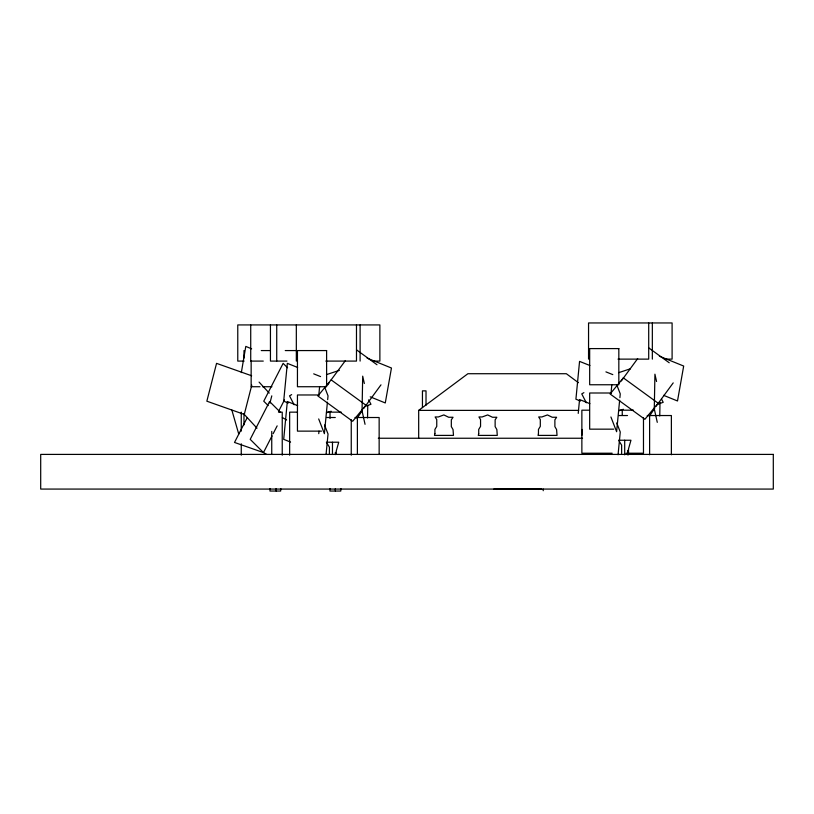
<?xml version="1.0" encoding="UTF-8"?>
<svg xmlns="http://www.w3.org/2000/svg" width="814" height="814" viewBox="0 0 814 814"><rect width="100%" height="100%" fill="white"/><g stroke="black" fill="none" stroke-linecap="round" stroke-linejoin="round"><path stroke-width="1.22" d="M367.531 417.938L367.765 405.535M659.757 415.964L660.012 402.32M270.095 488.532L269.963 491.046L280.637 491.046L280.84 488.705M330.087 488.532L329.955 491.046L340.761 491.046L340.974 488.705M318.752 395.502L319.607 386.67M318.752 433.659L318.996 431.135M327.421 402.167L324.389 433.689L318.691 418.945M327.666 399.643L328.032 395.858L324.521 386.792M326.088 454.192L328.032 434.015L324.521 424.949M578.225 413.41L579.558 399.542L589.875 403.652M610.988 393.528L611.833 384.696M619.647 400.193L616.615 431.715L610.917 416.982M619.892 397.67L620.258 393.884L616.747 384.819M618.07 454.741L620.258 432.041L616.747 422.975M241.331 372.598L245.797 346.398L251.648 348.85M581.837 435.398L582.264 429.446M256.99 428.184L244.271 414.418L251.78 385.124M269.912 403.184L271.784 395.858M247.049 417.969L234.513 442.45L263.471 452.574L266.677 454.436M278.734 411.08L284.442 399.949M272.029 435.887L263.471 452.574L250.203 439.346L269.587 401.516L280.209 412.098M273.168 433.659L277.157 425.864M327.727 384.93L329.09 382.895M357.061 418.345L362.505 410.236M363.868 408.211L380.983 384.849M621.316 380.932L637.677 358.587M649.287 416.371L654.731 408.262M656.094 406.237L673.209 382.885M331.135 379.863L365.913 405.179L352.655 421.286L317.877 395.97L331.135 379.863L345.441 360.561M418.681 438.247L418.681 410.378L467.897 373.718L566.351 373.718L578.408 382.692M291.666 394.617L289.53 395.858L294.098 404.762M583.892 392.643L581.756 393.884L586.324 402.788M365.191 406.318L370.96 404.283L368.681 399.837M657.417 404.344L663.196 402.32L661.477 398.982M326.445 374.633L339.367 370.35M326.445 412.8L331.145 411.233M618.671 372.67L630.423 368.773M618.671 410.826L623.371 409.269M261.253 350.569L270.095 350.569M285.246 350.569L296.622 350.569M618.009 359.127L648.707 359.127L648.707 322.954M664.499 359.127L672.099 359.127L672.099 322.954L588.553 322.954L588.553 359.127M244.119 361.09L237.769 361.09L237.769 324.928L379.873 324.928L379.873 361.09L373.545 361.09M263.268 361.09L250.722 361.09L250.722 324.928M286.925 361.09L270.441 361.09L270.441 324.928M325.783 361.09L356.481 361.09L356.481 324.928M259.992 386.731L251.15 386.731L251.15 360.541M262.515 386.731L271.937 386.731M611.212 392.999L589.672 392.999L589.672 429.161L613.746 429.161M318.986 394.973L297.446 394.973L297.446 431.135L321.52 431.135M589.438 410.185L581.868 410.185L581.868 453.225L612.159 453.225M619.729 410.185L633.496 410.185M418.681 410.378L578.734 410.378M278.459 412.149L282.234 412.149L282.234 455.199M297.212 412.149L289.642 412.149L289.642 455.199M327.503 412.149L341.269 412.149M618.732 415.537L627.502 415.537M647.242 415.537L671.377 415.537L671.377 454.782M326.506 417.511L335.276 417.511M355.006 417.511L379.151 417.511L379.151 454.222M378.307 438.247L582.549 438.247M618.589 440.242L630.952 440.242L628.52 448.85L628.52 454.833M326.353 442.216L338.726 442.216L336.294 450.824L336.294 454.416M626.007 453.225L643.477 453.225L643.477 417.775M251.638 375.763L216.555 363.359L206.848 401.19L244.271 414.418M589.875 365.496L579.558 361.385L575.915 399.216L580.504 401.037M605.921 371.876L612.8 374.613M297.649 367.46L287.332 363.359L283.689 401.19L288.278 403.011M313.695 373.85L320.574 376.587M297.649 405.626L287.332 401.516L283.689 439.346L290.567 442.083M659.371 356.176L683.679 366.046L677.502 400.976L663.614 395.339M367.134 358.15L391.453 368.02L385.276 402.95L370.228 396.835M282.366 417.521L286.64 420.014M648.758 347.883L669.22 362.769M356.532 349.857L376.994 364.743M287.566 367.765L283.14 363.359L263.756 401.19L268.172 405.596M259.066 382.092L269.241 393.101M619.189 441.219L621.631 445.146L621.631 453.398M326.963 443.192L329.405 447.12L329.405 454.192M231.858 410.103L238.746 434.066M656.562 381.501L654.924 374.186L654.283 408.933L657.274 422.344M364.336 383.475L362.698 376.16L362.047 410.897L365.048 424.318M276.129 488.532L276.149 491.046M652.34 322.954L652.34 359.127M649.613 415.537L649.613 454.782M627.584 450.376L627.584 454.843M624.694 440.242L624.694 454.833M622.252 410.185L622.252 415.242M543.223 489.072L543.223 490.71M541.544 489.072L493.833 489.072M426.017 405.189L426.017 390.862L422.446 390.862L422.446 407.57M360.103 324.928L360.103 361.09M357.387 417.511L357.387 454.222M351.251 419.749L351.251 455.199M335.358 452.35L335.358 454.578M335.358 488.705L335.358 491.046M332.468 442.216L332.468 454.416M330.026 412.149L330.026 418.488M296.327 324.928L296.327 361.09M276.729 324.928L276.729 361.09M271.744 431.43L271.744 454.222M243.986 350.569L243.986 358.048M243.986 413.675L243.986 424.898M241.259 412.149L241.259 431.145M241.259 443.803L241.259 455.199M434.91 433.669L434.483 435.398L453.469 435.398L453.042 429.568L451.322 426.628L451.322 419.81L453.052 417.256L448.667 417.256L443.854 414.926L438.38 416.951L435.134 416.951L436.752 419.576L436.752 426.394L434.91 429.446L434.91 433.669M478.713 433.669L478.286 435.398L497.283 435.398L496.855 429.568L495.136 426.628L495.136 419.81L496.855 417.256L492.48 417.256L487.657 414.926L482.183 416.951L478.937 416.951L480.555 419.576L480.555 426.394L478.713 429.446L478.713 433.669M538.461 433.669L538.034 435.398L557.03 435.398L556.593 429.568L554.883 426.628L554.883 419.81L556.603 417.256L552.218 417.256L547.405 414.926L541.931 416.951L538.685 416.951L540.303 419.576L540.303 426.394L538.461 429.446L538.461 433.669M623.361 377.889L610.103 393.996L644.891 419.312L658.139 403.205L623.361 377.889M618.833 348.596L589.672 348.596L589.672 384.757L618.833 384.757L618.833 348.596M326.607 350.569L297.446 350.569L297.446 386.731L326.607 386.731L326.607 350.569M773.3 454.405L40.7 454.405L40.7 489.072L773.3 489.072L773.3 454.405"/></g></svg>
